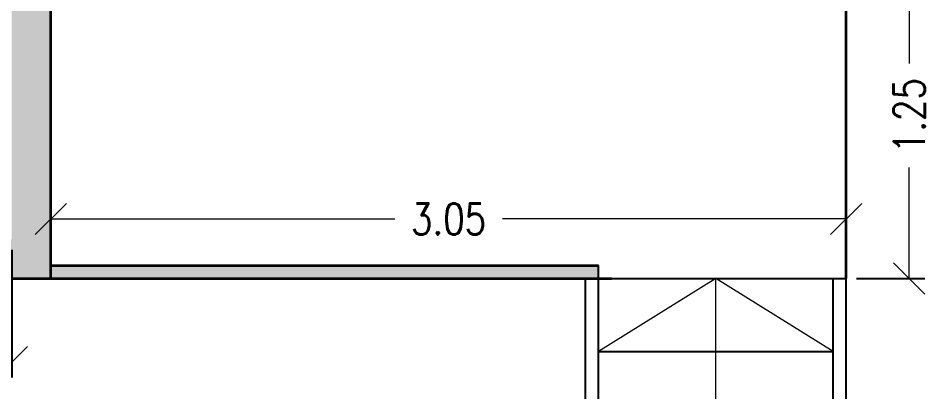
# Model space of a CAD drawing. Header units: inches. Extents: x 46.4 to 62.5, y 75.5 to 86.
# Drawn here: x 50.064 to 53.571, y 79.007 to 80.439 of the extents above; entities that cross this region are included whole.
import ezdxf

# ---------------------------------------------------------------- set-up
doc = ezdxf.new("R2010")
doc.units = ezdxf.units.IN
doc.header["$MEASUREMENT"] = 0
doc.linetypes.add('HIDDEN', pattern=[0.375, 0.25, -0.125])
doc.layers.get('DEFPOINTS').update_dxf_attribs({"color": 210})
for name, color, linetype, lineweight in [('A-ANNO-DIMS', 253, 'Continuous', 20), ('A-FLOR-OVHD', 3, 'HIDDEN', 18), ('A-FLOR-STRS', 4, 'Continuous', 25), ('A-WALL-FULL-EXTR', 7, 'Continuous', 35)]:
    doc.layers.add(name, color=color, linetype=linetype, lineweight=lineweight)
doc.layers.add('Retini', color=253, linetype='Continuous', plot=False)
doc.styles.add('E-ROMANS', font='romans.shx', dxfattribs={"width": 0.8})
doc.dimstyles.new('E-0100_ARW_18', dxfattribs={"dimscale": 0.001, "dimtxt": 180, "dimasz": 180, "dimexe": 90, "dimexo": 60, "dimgap": 90, "dimtad": 0, "dimzin": 0, "dimdsep": 46, "dimtxsty": 'E-ROMANS', "dimblk": 'OPEN90', "dimcen": 90, "dimclrd": 256, "dimclre": 256, "dimclrt": 256, "dimadec": 0, "dimazin": 0, "dimtfac": 1, "dimtmove": 1, "dimatfit": 3, "dimldrblk": 'OPEN90', "dimfxl": 1, "dimtfill": 1, "dimtolj": 1, "dimtzin": 0, "dimarcsym": 0})

# ---------------------------------------------------------------- blocks, each defined once
blk = doc.blocks.new('_Oblique')
at = {"color": 0, "linetype": 'ByBlock', "lineweight": -2}
blk.add_line((-0.5, -0.5), (0.5, 0.5), dxfattribs=at)
blk = doc.blocks.new('*D39')
at = {"layer": 'A-ANNO-DIMS', "linetype": 'Continuous', "lineweight": -2, "transparency": 16777216}
for p, q in [((53.2793, 80.6909), (53.541, 80.6909)), ((53.2793, 79.4409), (53.541, 79.4409))]:
    blk.add_line(p, q, dxfattribs=at)
at = {"layer": 'A-ANNO-DIMS', "transparency": 16777216}
for p, q in [((53.481, 80.6909), (53.481, 80.2653)), ((53.481, 79.4409), (53.481, 79.8665))]:
    blk.add_line(p, q, dxfattribs=at)
at = {"layer": 'DEFPOINTS', "color": 0, "linetype": 'Continuous', "transparency": 16777216}
for p in [(53.2393, 80.6909), (53.2393, 79.4409), (53.481, 79.4409)]:
    blk.add_point(p, dxfattribs=at)
at = {"layer": 'A-ANNO-DIMS', "linetype": 'Continuous', "transparency": 16777216, "xscale": 0.12, "yscale": 0.12, "zscale": 0.12}
for p, rotation in [((53.481, 80.6909), 90), ((53.481, 79.4409), 270)]:
    blk.add_blockref('_Oblique', p, dxfattribs=dict(at, rotation=rotation))
at = {"layer": 'A-ANNO-DIMS', "linetype": 'Continuous', "transparency": 16777216, "insert": (53.481, 80.0659), "char_height": 0.12, "attachment_point": 5, "rotation": 90, "style": 'E-ROMANS', "bg_fill": 3, "box_fill_scale": 1.25, "bg_fill_color": 256, "bg_fill_true_color": 13158600, "bg_fill_transparency": 0}
blk.add_mtext('\\A1;1.25', dxfattribs=at)
blk = doc.blocks.new('_Open90')
at = {"color": 0, "linetype": 'ByBlock', "lineweight": -2}
for p, q in [((-0.5, 0.5), (0, 0)), ((0, 0), (-1, 0)), ((0, 0), (-0.5, -0.5))]:
    blk.add_line(p, q, dxfattribs=at)
blk = doc.blocks.new('*D40')
at = {"layer": 'A-ANNO-DIMS', "linetype": 'Continuous', "lineweight": -2, "transparency": 16777216}
for p, q in [((46.9893, 79.5509), (46.9893, 79.0607)), ((50.0393, 79.5509), (50.0393, 79.0607))]:
    blk.add_line(p, q, dxfattribs=at)
at = {"layer": 'A-ANNO-DIMS', "transparency": 16777216}
for p, q in [((46.9893, 79.1207), (48.308, 79.1207)), ((50.0393, 79.1207), (48.7206, 79.1207))]:
    blk.add_line(p, q, dxfattribs=at)
at = {"layer": 'DEFPOINTS', "color": 0, "linetype": 'Continuous', "transparency": 16777216}
for p in [(46.9893, 79.5909), (50.0393, 79.5909), (50.0393, 79.1207)]:
    blk.add_point(p, dxfattribs=at)
at = {"layer": 'A-ANNO-DIMS', "linetype": 'Continuous', "transparency": 16777216, "xscale": 0.12, "yscale": 0.12, "zscale": 0.12, "rotation": 180}
blk.add_blockref('_Oblique', (46.9893, 79.1207), dxfattribs=at)
at = {"layer": 'A-ANNO-DIMS', "linetype": 'Continuous', "transparency": 16777216, "xscale": 0.12, "yscale": 0.12, "zscale": 0.12}
blk.add_blockref('_Oblique', (50.0393, 79.1207), dxfattribs=at)
at = {"layer": 'A-ANNO-DIMS', "linetype": 'Continuous', "transparency": 16777216, "insert": (48.5143, 79.1207), "char_height": 0.12, "attachment_point": 5, "style": 'E-ROMANS', "bg_fill": 3, "box_fill_scale": 1.25, "bg_fill_color": 256, "bg_fill_true_color": 13158600, "bg_fill_transparency": 0}
blk.add_mtext('\\A1;3.05', dxfattribs=at)
blk = doc.blocks.new('*D41')
at = {"layer": 'A-ANNO-DIMS', "linetype": 'Continuous', "lineweight": -2, "transparency": 16777216}
for p, q in [((50.1893, 79.5309), (50.1893, 79.7293)), ((53.2393, 79.5309), (53.2393, 79.7293))]:
    blk.add_line(p, q, dxfattribs=at)
at = {"layer": 'A-ANNO-DIMS', "transparency": 16777216}
for p, q in [((50.1893, 79.6693), (51.508, 79.6693)), ((53.2393, 79.6693), (51.9206, 79.6693))]:
    blk.add_line(p, q, dxfattribs=at)
at = {"layer": 'DEFPOINTS', "color": 0, "linetype": 'Continuous', "transparency": 16777216}
for p in [(53.2393, 79.6693), (50.1893, 79.4909), (53.2393, 79.4909)]:
    blk.add_point(p, dxfattribs=at)
at = {"layer": 'A-ANNO-DIMS', "linetype": 'Continuous', "transparency": 16777216, "xscale": 0.12, "yscale": 0.12, "zscale": 0.12, "rotation": 180}
blk.add_blockref('_Oblique', (50.1893, 79.6693), dxfattribs=at)
at = {"layer": 'A-ANNO-DIMS', "linetype": 'Continuous', "transparency": 16777216, "xscale": 0.12, "yscale": 0.12, "zscale": 0.12}
blk.add_blockref('_Oblique', (53.2393, 79.6693), dxfattribs=at)
at = {"layer": 'A-ANNO-DIMS', "linetype": 'Continuous', "transparency": 16777216, "insert": (51.7143, 79.6693), "char_height": 0.12, "attachment_point": 5, "style": 'E-ROMANS', "bg_fill": 3, "box_fill_scale": 1.25, "bg_fill_color": 256, "bg_fill_true_color": 13158600, "bg_fill_transparency": 0}
blk.add_mtext('\\A1;3.05', dxfattribs=at)

msp = doc.modelspace()

# ---------------------------------------------------------------- hatches: boundary and pattern name
at = {"layer": 'Retini'}
h = msp.add_hatch(color=253, dxfattribs=at)
h.dxf.hatch_style = 1
h.paths.add_polyline_path([(50.1893, 80.7909), (50.0393, 80.7909), (50.0393, 79.5909), (49.2393, 79.5909), (49.2393, 79.4409), (50.0393, 79.4409), (50.1893, 79.4409)])
h = msp.add_hatch(color=253, dxfattribs=at)
h.dxf.hatch_style = 1
h.paths.add_polyline_path([(52.2893, 79.4909), (50.1893, 79.4909), (50.1893, 79.4409), (52.2893, 79.4409)])

# ---------------------------------------------------------------- linework, layer by layer
at = {"layer": 'A-FLOR-OVHD', "linetype": 'Continuous'}
for points in [[(53.1893, 79.1609), (52.7393, 79.4409), (52.2893, 79.1609)], [(52.7393, 75.5209), (52.7393, 79.4409)]]:
    msp.add_lwpolyline(points, dxfattribs=at)
at = {"layer": 'A-FLOR-STRS', "linetype": 'Continuous'}
for p, q in [((52.2893, 75.5209), (52.2893, 79.4909)), ((52.2393, 75.5209), (52.2393, 79.4409)), ((52.2893, 79.4409), (53.2393, 79.4409)), ((53.1893, 75.5209), (53.1893, 79.4409)), ((53.2393, 75.5209), (53.2393, 79.4409)), ((52.2893, 79.1609), (53.1893, 79.1609))]:
    msp.add_line(p, q, dxfattribs=at)
at = {"layer": 'A-WALL-FULL-EXTR', "linetype": 'Continuous'}
for p, q in [((53.2393, 79.4409), (53.2393, 85.4409)), ((50.1893, 79.4409), (50.1893, 80.7909)), ((50.1893, 79.4909), (52.2893, 79.4909)), ((50.0393, 79.4409), (50.1893, 79.4409)), ((50.1893, 79.4409), (52.3393, 79.4409))]:
    msp.add_line(p, q, dxfattribs=at)

# ---------------------------------------------------------------- next in the draw order: dimensions: what is measured, and where the dimension line sits
at = {"layer": 'A-ANNO-DIMS', "color": 7, "linetype": 'Continuous'}
dim = msp.add_linear_dim(base=(53.481, 79.4409), p1=(53.2393, 80.6909), p2=(53.2393, 79.4409), angle=90, dimstyle='E-0100_ARW_18', override={"dimtxt": 120, "dimasz": 120, "dimexe": 60, "dimexo": 40, "dimgap": 60, "dimblk": 'Oblique', "dimcen": 60, "dimlwd": 65535}, dxfattribs=at)
dim.commit()
dim.dimension.update_dxf_attribs({"geometry": '*D39', "text_midpoint": (53.481, 80.0659)})
dim = msp.add_linear_dim(base=(50.0393, 79.1207), p1=(46.9893, 79.5909), p2=(50.0393, 79.5909), dimstyle='E-0100_ARW_18', override={"dimtxt": 120, "dimasz": 120, "dimexe": 60, "dimexo": 40, "dimgap": 60, "dimblk": 'Oblique', "dimcen": 60, "dimlwd": 65535}, dxfattribs=at)
dim.commit()
dim.dimension.update_dxf_attribs({"geometry": '*D40', "text_midpoint": (48.5143, 79.1207)})

# ---------------------------------------------------------------- next in the draw order: dimensions: what is measured, and where the dimension line sits
dim = msp.add_linear_dim(base=(53.2393, 79.6693), p1=(50.1893, 79.4909), p2=(53.2393, 79.4909), dimstyle='E-0100_ARW_18', override={"dimtxt": 120, "dimasz": 120, "dimexe": 60, "dimexo": 40, "dimgap": 60, "dimblk": 'Oblique', "dimcen": 60, "dimlwd": 65535}, dxfattribs=at)
dim.commit()
dim.dimension.update_dxf_attribs({"geometry": '*D41', "text_midpoint": (51.7143, 79.6693)})

doc.saveas('drawing.dxf')
